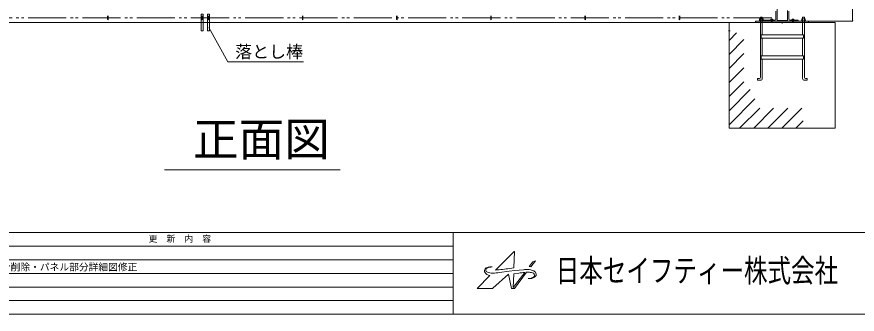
# Model space of a CAD drawing. Units: millimetres, scale not verified. Extents: x -10338 to 10338, y -7128 to 7128.
# Drawn here: x -6262 to 1667, y -7128 to -4318 of the extents above; entities that cross this region are included whole.
import ezdxf
from ezdxf.enums import TextEntityAlignment as Align

# ---------------------------------------------------------------- set-up
doc = ezdxf.new("R2010")
doc.units = ezdxf.units.MM
doc.header["$LTSCALE"] = 40
doc.linetypes.add('DOUBLE_CHAIN2', pattern=[12.8, 9, -1, 0.6, -0.6, 0.6, -1])
for name, color, linetype, lineweight in [('0-0_0', 7, 'Continuous', 9), ('0-5_CYG-99', 7, 'Continuous', 9), ('0-9_TEXT', 7, 'Continuous', 9), ('0-B_ﾛｺﾞ', 5, 'Continuous', 9), ('0-C_図面枠', 7, 'Continuous', 9)]:
    doc.layers.add(name, color=color, linetype=linetype, lineweight=lineweight)
doc.styles.add('ＭＳ ゴシック', font='')
doc.styles.get('ＭＳ ゴシック').set_extended_font_data('MS Gothic')

msp = doc.modelspace()

# ---------------------------------------------------------------- linework, layer by layer
at = {"layer": '0-0_0'}
for p, q in [((1623.75, 131.04), (1623.75, -4348.96)), ((1072.37, -4358.96), (1624.75, -4358.96))]:
    msp.add_line(p, q, dxfattribs=at)
at = {"layer": '0-0_0', "color": 134}
for p, q in [((1622.08, -4348.96), (1623.75, -4358.96)), ((1622.08, -4348.96), (1625.42, -4348.96)), ((1623.75, -4358.96), (1625.42, -4348.96))]:
    msp.add_line(p, q, dxfattribs=at)
at = {"layer": '0-0_0'}
for points in [[(-4504.91, -4293.99), (-4504.91, -4450.19), (-4522.31, -4450.19), (-4522.31, -4293.99)], [(-4444.91, -4293.99), (-4444.91, -4450.19), (-4462.31, -4450.19), (-4462.31, -4293.99)]]:
    msp.add_lwpolyline(points, close=True, dxfattribs=at)
at = {"layer": '0-5_CYG-99'}
for p, q in [((910.73, -4358.96), (910.73, -258.96)), ((900.73, -4263.96), (900.73, -4338.96)), ((900.73, -4263.97), (900.73, -4338.96)), ((1010.73, -4358.96), (1010.73, -4258.96)), ((1020.72, -4263.97), (1020.72, -4338.96)), ((1020.73, -4263.96), (1020.73, -4338.96)), ((-5405.46, -4308.49), (-5405.46, -4343.48)), ((-5400.46, -4308.49), (-5400.46, -4343.48)), ((-4516.16, -4308.49), (-4516.16, -4343.48)), ((-4511.16, -4308.49), (-4511.16, -4343.48)), ((-4456.16, -4308.49), (-4456.16, -4343.48)), ((-4451.16, -4308.49), (-4451.16, -4343.48)), ((-3567.46, -4308.49), (-3567.46, -4343.48)), ((-3562.46, -4308.49), (-3562.46, -4343.48)), ((-2678.76, -4308.49), (-2678.76, -4343.48)), ((-2673.76, -4308.49), (-2673.76, -4343.48)), ((-1790.06, -4308.49), (-1790.06, -4343.48)), ((-1785.06, -4308.49), (-1785.06, -4343.48)), ((-901.36, -4308.49), (-901.36, -4343.48)), ((-896.36, -4308.49), (-896.36, -4343.48)), ((-12.67, -4308.49), (-12.67, -4343.48)), ((-7.67, -4308.49), (-7.67, -4343.48)), ((1207.68, -4358.96), (708.22, -4358.96)), ((708.22, -4358.96), (708.22, -4370.46)), ((741.06, -4359.02), (741.06, -4355.04)), ((741.06, -4355.04), (782.84, -4355.04)), ((782.84, -4359.02), (741.06, -4359.02)), ((745.04, -4339.12), (745.04, -4355.04)), ((776.88, -4337.13), (747.03, -4337.13)), ((753, -4891.26), (753, -4323.16)), ((755, -4321.16), (768.91, -4321.16)), ((890.73, -4348.96), (755.73, -4348.96)), ((770.91, -4323.16), (770.91, -4488.31)), ((778.86, -4355.04), (778.86, -4339.12)), ((782.84, -4355.04), (782.84, -4359.02)), ((810.73, -4353.96), (810.73, -4358.96)), ((810.73, -4358.96), (1110.73, -4358.96)), ((810.74, -4353.96), (810.74, -4358.96)), ((890.73, -4348.96), (815.74, -4348.96)), ((849.51, -4346.95), (849.51, -4348.94)), ((873.38, -4346.95), (849.51, -4346.95)), ((849.51, -4348.94), (873.38, -4348.94)), ((853.49, -4342.97), (853.49, -4346.95)), ((867.42, -4340.98), (855.48, -4340.98)), ((855.48, -4348.94), (855.48, -4358.89)), ((857.47, -4370.83), (857.47, -4340.98)), ((857.47, -4350.93), (865.42, -4348.94)), ((857.47, -4352.92), (865.42, -4350.93)), ((857.47, -4354.91), (865.42, -4352.92)), ((857.47, -4356.9), (865.42, -4354.91)), ((857.47, -4358.89), (865.42, -4356.9)), ((857.47, -4360.88), (865.42, -4358.89)), ((865.42, -4340.98), (865.42, -4370.83)), ((867.42, -4348.94), (867.42, -4358.89)), ((869.4, -4346.95), (869.4, -4342.97)), ((873.38, -4348.94), (873.38, -4346.95)), ((1030.72, -4348.96), (1105.71, -4348.96)), ((1030.73, -4348.96), (1105.73, -4348.96)), ((1048.5, -4346.95), (1048.5, -4348.94)), ((1072.37, -4346.95), (1048.5, -4346.95)), ((1048.5, -4348.94), (1072.37, -4348.94)), ((1052.48, -4342.97), (1052.48, -4346.95)), ((1066.4, -4340.98), (1054.46, -4340.98)), ((1054.46, -4348.94), (1054.46, -4358.89)), ((1056.46, -4370.83), (1056.46, -4340.98)), ((1056.46, -4350.93), (1064.42, -4348.94)), ((1056.46, -4352.92), (1064.42, -4350.93)), ((1056.46, -4354.91), (1064.42, -4352.92)), ((1056.46, -4356.9), (1064.42, -4354.91)), ((1056.46, -4358.89), (1064.42, -4356.9)), ((1056.46, -4360.88), (1064.42, -4358.89)), ((1064.42, -4340.98), (1064.42, -4370.83)), ((1066.4, -4348.94), (1066.4, -4358.89)), ((1068.39, -4346.95), (1068.39, -4342.97)), ((1072.37, -4348.94), (1072.37, -4346.95)), ((1110.71, -4353.96), (1110.71, -4358.96)), ((1110.73, -4353.96), (1110.73, -4358.96)), ((1139.04, -4359.02), (1139.04, -4355.04)), ((1139.04, -4355.04), (1180.82, -4355.04)), ((1180.82, -4359.02), (1139.04, -4359.02)), ((1143.02, -4339.12), (1143.02, -4355.04)), ((1174.85, -4337.13), (1145, -4337.13)), ((1150.97, -4488.31), (1150.97, -4323.16)), ((1152.97, -4321.16), (1166.88, -4321.16)), ((1168.88, -4323.16), (1168.88, -4891.26)), ((1176.84, -4355.04), (1176.84, -4339.12)), ((1180.82, -4355.04), (1180.82, -4359.02)), ((1207.68, -4358.96), (1207.68, -4370.46)), ((-8544.77, -4370.91), (1458.41, -4370.91)), ((457.68, -5370.69), (457.68, -4370.91)), ((857.47, -4362.87), (865.42, -4360.88)), ((857.47, -4364.86), (865.42, -4362.87)), ((857.47, -4366.85), (865.42, -4364.86)), ((857.47, -4368.84), (865.42, -4366.85)), ((857.47, -4370.83), (865.42, -4368.84)), ((865.42, -4370.83), (857.47, -4370.83)), ((957.68, -4370.46), (957.68, -4382.4)), ((1056.46, -4362.87), (1064.42, -4360.88)), ((1056.46, -4364.86), (1064.42, -4362.87)), ((1056.46, -4366.85), (1064.42, -4364.86)), ((1056.46, -4368.84), (1064.42, -4366.85)), ((1056.46, -4370.83), (1064.42, -4368.84)), ((1064.42, -4370.83), (1056.46, -4370.83)), ((469.86, -4450.39), (452.46, -4450.39)), ((457.68, -4542.31), (529.61, -4470.39)), ((1159.93, -4488.31), (761.95, -4488.31)), ((761.95, -4488.31), (761.95, -4520.15)), ((1159.93, -4520.15), (1159.93, -4488.31)), ((457.68, -4674.9), (598.68, -4533.9)), ((761.95, -4520.15), (1159.93, -4520.15)), ((770.91, -4520.15), (770.91, -4687.3)), ((1150.97, -4687.3), (1150.97, -4520.15)), ((457.68, -4807.48), (598.68, -4666.48)), ((1159.93, -4687.3), (761.95, -4687.3)), ((761.95, -4687.3), (761.95, -4719.14)), ((761.95, -4719.14), (1159.93, -4719.14)), ((770.91, -4719.14), (770.91, -4900.22)), ((1150.97, -4900.22), (1150.97, -4719.14)), ((1159.93, -4719.14), (1159.93, -4687.3)), ((457.68, -4940.06), (598.68, -4799.06)), ((726.14, -4900.22), (744.04, -4900.22)), ((726.14, -4918.13), (726.14, -4900.22)), ((1195.75, -4900.22), (1177.84, -4900.22)), ((1195.75, -4918.13), (1195.75, -4900.22)), ((457.68, -5072.64), (598.68, -4931.64)), ((753, -4918.13), (726.14, -4918.13)), ((1168.88, -4918.13), (1195.75, -4918.13)), ((457.68, -5205.22), (657.28, -5005.63)), ((457.68, -5337.81), (702.47, -5093.02)), ((557.68, -5370.39), (747.66, -5180.41)), ((690.27, -5370.39), (878.27, -5182.39)), ((822.85, -5370.39), (1010.85, -5182.39)), ((955.43, -5370.39), (1143.43, -5182.39)), ((1088.02, -5370.39), (1157.68, -5300.72))]:
    msp.add_line(p, q, dxfattribs=at)
at = {"layer": '0-5_CYG-99', "linetype": 'DOUBLE_CHAIN2'}
for p, q in [((861.12, -4329.69), (-8942.28, -4329.69)), ((910.73, -4354.46), (1010.72, -4354.46)), ((1010.73, -4354.46), (910.73, -4354.46))]:
    msp.add_line(p, q, dxfattribs=at)
at = {"layer": '0-5_CYG-99'}
msp.add_lwpolyline([(457.68, -5370.69), (1457.68, -5370.69), (1457.68, -4370.91)], dxfattribs=at)
for centre, radius, start, end in [((-5402.96, -4343.48), 2.5, 180, 0), ((-4513.66, -4343.48), 2.5, 180, 0), ((-4453.66, -4343.48), 2.5, 180, 0), ((-3564.96, -4343.48), 2.5, 180, 0), ((-2676.26, -4343.48), 2.5, 180, 0), ((-1787.56, -4343.48), 2.5, 180, 0), ((-898.86, -4343.48), 2.5, 180, 0), ((-10.17, -4343.48), 2.5, 180, 0), ((747.03, -4339.12), 1.99, 90, 180), ((755.73, -4353.96), 5, 90, 180), ((755, -4323.16), 2, 90, 180), ((768.91, -4323.16), 2, 0, 90), ((776.88, -4339.12), 1.99, 0, 90), ((815.73, -4353.96), 5, 90, 180), ((815.74, -4353.96), 5, 90, 180), ((855.48, -4342.97), 1.99, 90, 180), ((867.42, -4342.97), 1.99, 0, 90), ((890.73, -4338.96), 10, 270, 0), ((890.73, -4338.96), 10, 270, 0), ((1030.72, -4338.96), 10, 180, 270), ((1030.73, -4338.96), 10, 180, 270), ((1054.46, -4342.97), 1.99, 90, 180), ((1066.4, -4342.97), 1.99, 0, 90), ((1105.71, -4353.96), 5, 0, 90), ((1105.73, -4353.96), 5, 0, 90), ((1145, -4339.12), 1.99, 90, 180), ((1152.97, -4323.16), 2, 90, 180), ((1166.88, -4323.16), 2, 0, 90), ((1174.85, -4339.12), 1.99, 0, 90), ((744.04, -4891.26), 8.96, 270, 0), ((753, -4900.22), 17.91, 270, 0), ((1168.88, -4900.22), 17.91, 180, 270), ((1177.84, -4891.26), 8.96, 180, 270)]:
    msp.add_arc(centre, radius, start, end, dxfattribs=at)
at = {"layer": '0-9_TEXT'}
for p, q in [((-4269.65, -4742.97), (-4449.72, -4419.82)), ((-4269.65, -4742.97), (-3556.09, -4742.97)), ((-4868.54, -5763.86), (-3209.98, -5763.86))]:
    msp.add_line(p, q, dxfattribs=at)
at = {"layer": '0-B_ﾛｺﾞ'}
for p, q in [((-1777, -6680.35), (-1780.74, -6680.14)), ((-1574.06, -6746), (-1526.96, -6739.35)), ((-1436.02, -6790.83), (-1417.54, -6790.78))]:
    msp.add_line(p, q, dxfattribs=at)
for points in [[(-1745.59, -6711.26), (-1568.1, -6534.44), (-1567.64, -6535.7), (-1572.46, -6690.49), (-1611.08, -6695.96)], [(-1798.03, -6763.28), (-1918.77, -6883.99), (-1918.24, -6884.14), (-1774.76, -6884.27), (-1771.42, -6882.09), (-1623.94, -6748.8), (-1595.28, -6884.32), (-1567.94, -6884.32), (-1452.19, -6731.54), (-1433.25, -6731.47)], [(-1481.11, -6707.1), (-1561.96, -6714.46), (-1615.23, -6720.83), (-1706.54, -6734.07)], [(-1469.83, -6732.54), (-1578.25, -6875.72), (-1574.06, -6746)]]:
    msp.add_lwpolyline(points, dxfattribs=at)
msp.add_lwpolyline([(-1427.93, -6676.28), (-1412.88, -6679.13), (-1369.75, -6622.08), (-1394.87, -6632.79)], close=True, dxfattribs=at)
for centre, radius, start, end in [((-1819.89, -6719.46), 30.35, 137.3376, 189.71275), ((-1831.52, -6721.45), 18.54, 189.71275, 211.14694), ((-1789.22, -6695.89), 67.97, 211.14694, 262.55517), ((-1808.2, -6730.23), 46.24, 107.54618, 137.3376), ((-1813.03, -6714.22), 24.01, 114.83245, 184.93336), ((-1822.7, -6715.05), 14.3, 184.93336, 245.82613), ((-1774.62, -6607.93), 131.72, 245.82613, 271.56003), ((-1766.32, -6815.16), 135.24, 94.53365, 114.83245), ((-1781.25, -6815.48), 135.66, 94.87761, 107.54618), ((-1785.48, -6765.92), 85.91, 86.83781, 94.87761), ((-1786.14, -6184.88), 554.92, 271.56003, 278.24678), ((-1959.08, -4236), 2484.44, 274.92935, 278.0518), ((-1959.08, -4236), 2484.44, 274.92935, 278.0518), ((-1340.5, -8060.88), 1334.62, 95.56117, 98.03149), ((-1447.3, -7006.05), 300.85, 89.15854, 96.45212), ((-1444.88, -6840.73), 135.51, 63.69068, 89.15854), ((-1432.78, -6857.16), 125.69, 73.31829, 90.21697), ((-1405.91, -6767.52), 32.12, 36.42787, 73.31829), ((-1403.31, -6756.66), 41.73, 8.17288, 63.69068), ((-1438.67, -6690.08), 100.79, 271.50312, 302.01879), ((-1417.71, -6721.87), 68.92, 270.14682, 315.9742), ((-1395.19, -6759.61), 18.78, 302.01879, 36.42787), ((-1384.51, -6753.96), 22.74, 315.9742, 8.17288)]:
    msp.add_arc(centre, radius, start, end, dxfattribs=at)
at = {"layer": '0-C_図面枠'}
for p, q in [((-10338.45, -6357.18), (10338.45, -6357.18)), ((-2144.75, -6357.18), (-2144.75, -7127.75)), ((-10338.45, -6485.61), (-2144.75, -6485.61)), ((-7846.95, -6614.04), (-2144.75, -6614.04)), ((-7846.95, -6742.47), (-2144.75, -6742.47)), ((-7846.95, -6870.9), (-2144.75, -6870.9)), ((-7846.95, -6999.32), (-2144.75, -6999.32))]:
    msp.add_line(p, q, dxfattribs=at)
msp.add_lwpolyline([(-10338.45, -7127.75), (10338.45, -7127.75), (10338.45, 7127.75), (-10338.45, 7127.75)], dxfattribs=at)

# ---------------------------------------------------------------- texts
at = {"layer": '0-9_TEXT', "style": 'ＭＳ ゴシック'}
for s, height, p in [('落とし棒', 117.3, (-4201.95, -4741.75)), ('正面図', 315.3, (-4599.57, -5727.2))]:
    msp.add_text(s, height=height, dxfattribs=at).set_placement(p, align=Align.BOTTOM_LEFT)
at = {"layer": '0-B_ﾛｺﾞ', "color": 7, "style": 'ＭＳ ゴシック', "width": 0.75}
msp.add_text('日本セイフティー株式会社', height=217, dxfattribs=at).set_placement((-1177.17, -6888.9), align=Align.BOTTOM_LEFT)
at = {"layer": '0-C_図面枠', "style": 'ＭＳ ゴシック'}
for s, height, p in [('更\u3000新\u3000内\u3000容', 60.26, (-5018.83, -6462.82)), ('控え単管部分プレコン削除・パネル部分詳細図修正', 65.69, (-7239.88, -6735.28))]:
    msp.add_text(s, height=height, dxfattribs=at).set_placement(p, align=Align.BOTTOM_LEFT)

doc.saveas('drawing.dxf')
